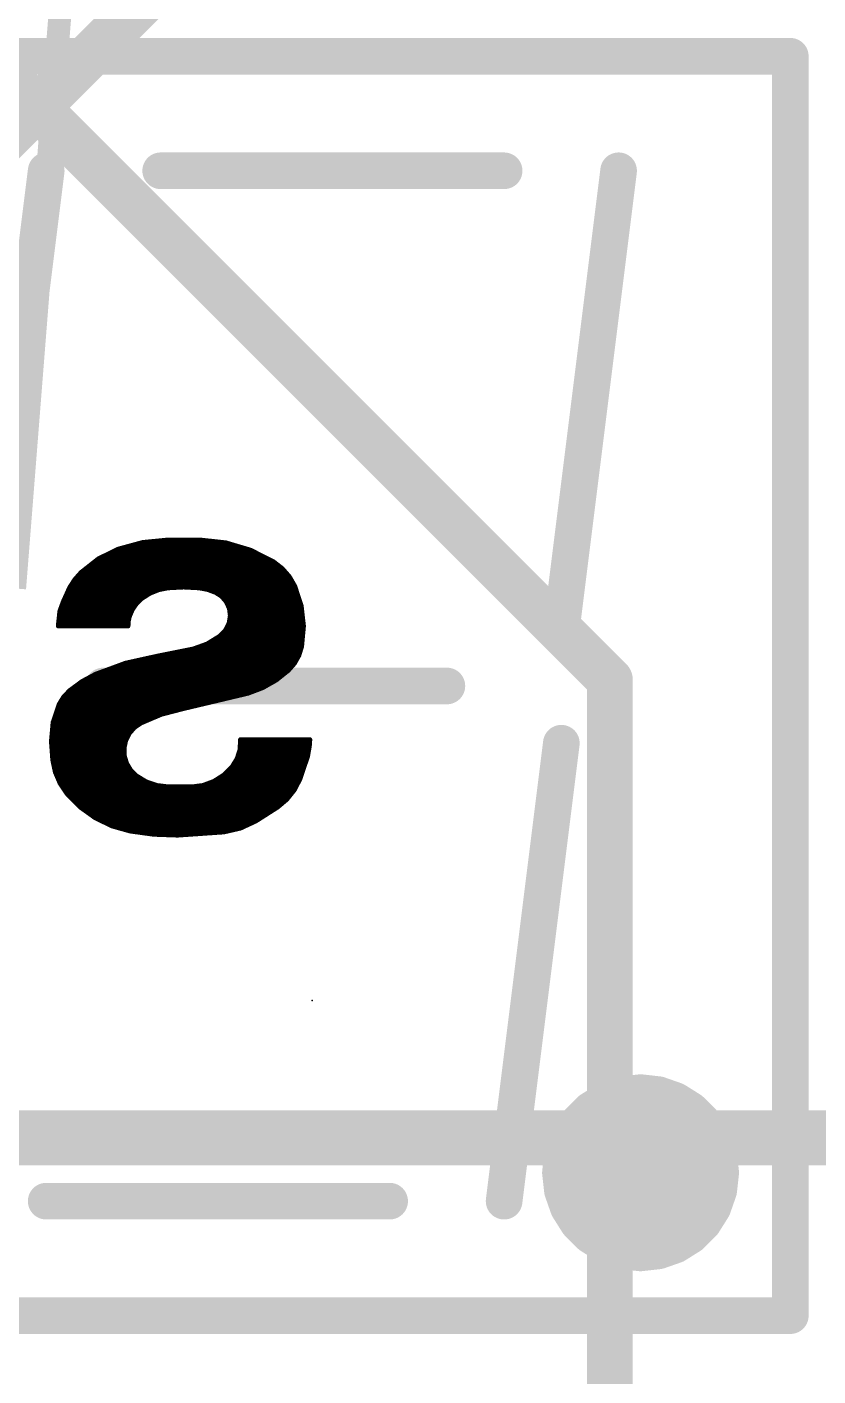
# Model space of a CAD drawing. Extents: x -33 to 32.5, y -8.9 to 49.7.
# Drawn here: x 8.2 to 12.58, y 36.78 to 44.26 of the extents above; entities that cross this region are included whole.
import ezdxf

# ---------------------------------------------------------------- set-up
doc = ezdxf.new("R2010")
doc.units = 0
for name, color, linetype in [('1', 12, 'CONTINUOUS'), ('16', 132, 'CONTINUOUS'), ('21', 41, 'CONTINUOUS'), ('22', 40, 'CONTINUOUS'), ('24', 53, 'CONTINUOUS'), ('51', 53, 'CONTINUOUS')]:
    doc.layers.add(name, color=color, linetype=linetype)

msp = doc.modelspace()

# ---------------------------------------------------------------- linework, layer by layer
at = {"layer": '1', "const_width": 0.254}
for points in [[(11.43, 40.64), (6.35, 45.72)], [(11.43, 32.131), (11.43, 40.64)]]:
    msp.add_lwpolyline(points, dxfattribs=at)
at = {"layer": '1', "const_width": 0.127}
for points in [[(11.4935, 40.64, 1), (11.3665, 40.64)], [(11.3851, 40.5951, 1), (11.4749, 40.6849)]]:
    msp.add_lwpolyline(points, format="xyb", dxfattribs=at)
at = {"layer": '16'}
for points, const_width in [([(7.62, 43.18), (8.89, 44.45)], 0.254), ([(-12.7, 38.1), (21.59, 38.1)], 0.3048)]:
    msp.add_lwpolyline(points, dxfattribs=dict(at, const_width=const_width))
at = {"layer": '21', "const_width": 0.2032}
for points in [[(-12.3343, 44.0995), (12.4307, 44.0995)], [(12.4307, 44.0995), (12.4307, 37.1145)], [(8.3032, 43.4645), (7.9857, 40.9245)], [(10.8432, 43.4645), (8.9382, 43.4645)], [(11.4782, 43.4645), (11.1607, 40.9245)], [(10.5257, 40.607), (8.6207, 40.607)], [(11.1607, 40.2895), (10.8432, 37.7495)], [(11.4072, 38.3075), (11.3229, 38.2546)], [(11.5012, 38.3404), (11.4072, 38.3075)], [(11.6001, 38.3515), (11.5012, 38.3404)], [(11.699, 38.3404), (11.6001, 38.3515)], [(11.793, 38.3075), (11.699, 38.3404)], [(11.8773, 38.2546), (11.793, 38.3075)], [(11.3229, 38.2546), (11.2525, 38.1842)], [(11.9477, 38.1842), (11.8773, 38.2546)], [(11.2525, 38.1842), (11.1996, 38.0999)], [(11.27, 38.2016), (11.9302, 38.2016)], [(12.0006, 38.0999), (11.9477, 38.1842)], [(11.1996, 38.0999), (11.1667, 38.0059)], [(12.0335, 38.0059), (12.0006, 38.0999)], [(11.1667, 38.0059), (11.1556, 37.907)], [(11.1659, 37.9984), (12.0343, 37.9984)], [(12.0446, 37.907), (12.0335, 38.0059)], [(11.1556, 37.907), (11.1667, 37.8081)], [(12.0335, 37.8081), (12.0446, 37.907)], [(11.1667, 37.8081), (11.1996, 37.7141)], [(11.1713, 37.7952), (12.0289, 37.7952)], [(12.0006, 37.7141), (12.0335, 37.8081)], [(10.2082, 37.7495), (8.3032, 37.7495)], [(11.1996, 37.7141), (11.2526, 37.6299)], [(11.9476, 37.6299), (12.0006, 37.7141)], [(11.2526, 37.6299), (11.323, 37.5595)], [(11.8772, 37.5595), (11.9476, 37.6299)], [(11.2904, 37.592), (11.9098, 37.592)], [(11.323, 37.5595), (11.4072, 37.5065)], [(11.793, 37.5065), (11.8772, 37.5595)], [(11.4072, 37.5065), (11.5012, 37.4736)], [(11.5012, 37.4736), (11.6001, 37.4625)], [(11.6001, 37.4625), (11.699, 37.4736)], [(11.699, 37.4736), (11.793, 37.5065)], [(12.4307, 37.1145), (-12.3343, 37.1145)]]:
    msp.add_lwpolyline(points, dxfattribs=at)
at = {"layer": '21', "const_width": 0.1016}
for points in [[(12.4815, 44.0995, 1), (12.3799, 44.0995)], [(12.4307, 44.0487, 1), (12.4307, 44.1503)], [(8.3536, 43.4582, 1), (8.2528, 43.4708)], [(8.9382, 43.5153, 1), (8.9382, 43.4137)], [(10.8432, 43.4137, 1), (10.8432, 43.5153)], [(11.5286, 43.4582, 1), (11.4278, 43.4708)], [(11.1103, 40.9308, 1), (11.2111, 40.9182)], [(8.6207, 40.6578, 1), (8.6207, 40.5562)], [(10.5257, 40.5562, 1), (10.5257, 40.6578)], [(11.2111, 40.2832, 1), (11.1103, 40.2958)], [(11.3904, 38.3555, 1), (11.424, 38.2596)], [(11.4342, 38.2645, 1), (11.3802, 38.3505)], [(11.4955, 38.3909, 1), (11.5069, 38.2899)], [(11.518, 38.2924, 1), (11.4844, 38.3883)], [(11.6058, 38.402, 1), (11.5944, 38.301)], [(11.6058, 38.301, 1), (11.5944, 38.402)], [(11.7158, 38.3883, 1), (11.6822, 38.2924)], [(11.6933, 38.2899, 1), (11.7047, 38.3909)], [(11.82, 38.3505, 1), (11.766, 38.2645)], [(11.7762, 38.2596, 1), (11.8098, 38.3555)], [(11.2959, 38.2976, 1), (11.35, 38.2115)], [(11.3589, 38.2186, 1), (11.287, 38.2905)], [(11.9132, 38.2905, 1), (11.8413, 38.2186)], [(11.8502, 38.2115, 1), (11.9043, 38.2976)], [(11.2166, 38.2201, 1), (11.2885, 38.1482)], [(11.2956, 38.1571, 1), (11.2095, 38.2112)], [(11.27, 38.2524, 1), (11.27, 38.1508)], [(11.9907, 38.2112, 1), (11.9046, 38.1571)], [(11.9117, 38.1482, 1), (11.9836, 38.2201)], [(11.9302, 38.1508, 1), (11.9302, 38.2524)], [(11.1566, 38.1269, 1), (11.2426, 38.0729)], [(11.2475, 38.0831, 1), (11.1516, 38.1167)], [(12.0486, 38.1167, 1), (11.9527, 38.0831)], [(11.9576, 38.0729, 1), (12.0436, 38.1269)], [(11.1659, 38.0492, 1), (11.1659, 37.9476)], [(11.2172, 38.0002, 1), (11.1162, 38.0116)], [(12.084, 38.0116, 1), (11.983, 38.0002)], [(12.0343, 37.9476, 1), (12.0343, 38.0492)], [(11.1188, 38.0227, 1), (11.2147, 37.9891)], [(11.9855, 37.9891, 1), (12.0814, 38.0227)], [(11.2061, 37.9127, 1), (11.1051, 37.9013)], [(11.1051, 37.9127, 1), (11.2061, 37.9013)], [(12.0951, 37.9013, 1), (11.9941, 37.9127)], [(11.9941, 37.9013, 1), (12.0951, 37.9127)], [(11.2147, 37.8249, 1), (11.1188, 37.7913)], [(11.1163, 37.8024, 1), (11.2172, 37.8138)], [(11.1713, 37.846, 1), (11.1713, 37.7444)], [(11.983, 37.8138, 1), (12.0839, 37.8024)], [(12.0814, 37.7913, 1), (11.9855, 37.8249)], [(12.0289, 37.7444, 1), (12.0289, 37.846)], [(8.3032, 37.8003, 1), (8.3032, 37.6987)], [(10.2082, 37.6987, 1), (10.2082, 37.8003)], [(10.7928, 37.7558, 1), (10.8936, 37.7432)], [(11.2426, 37.7412, 1), (11.1566, 37.6871)], [(12.0436, 37.6871, 1), (11.9576, 37.7412)], [(11.1517, 37.6974, 1), (11.2476, 37.7309)], [(11.2885, 37.6658, 1), (11.2167, 37.5939)], [(11.9835, 37.5939, 1), (11.9117, 37.6658)], [(11.9526, 37.7309, 1), (12.0485, 37.6974)], [(11.2096, 37.6028, 1), (11.2956, 37.6569)], [(11.2904, 37.6428, 1), (11.2904, 37.5412)], [(11.35, 37.6025, 1), (11.2959, 37.5165)], [(11.287, 37.5236, 1), (11.3589, 37.5954)], [(11.8413, 37.5954, 1), (11.9132, 37.5236)], [(11.9043, 37.5165, 1), (11.8502, 37.6025)], [(11.9046, 37.6569, 1), (11.9906, 37.6028)], [(11.9098, 37.5412, 1), (11.9098, 37.6428)], [(11.424, 37.5545, 1), (11.3905, 37.4586)], [(11.3802, 37.4635, 1), (11.4343, 37.5495)], [(11.5069, 37.5241, 1), (11.4955, 37.4232)], [(11.4844, 37.4257, 1), (11.518, 37.5216)], [(11.5944, 37.513, 1), (11.6058, 37.412)], [(11.5944, 37.412, 1), (11.6058, 37.513)], [(11.6822, 37.5216, 1), (11.7158, 37.4257)], [(11.7047, 37.4232, 1), (11.6933, 37.5241)], [(11.7659, 37.5495, 1), (11.82, 37.4635)], [(11.8097, 37.4586, 1), (11.7762, 37.5545)], [(12.4307, 37.0637, 1), (12.4307, 37.1653)], [(12.3799, 37.1145, 1), (12.4815, 37.1145)]]:
    msp.add_lwpolyline(points, format="xyb", dxfattribs=at)
at = {"layer": '22', "const_width": 0.0254}
for points in [[(8.5923, 41.3126), (8.702, 41.3664)], [(8.702, 41.3664), (8.8371, 41.4033)], [(8.7394, 41.3766), (9.384, 41.3766)], [(8.8324, 41.402), (9.2971, 41.402)], [(8.8371, 41.4033), (8.9764, 41.4172)], [(8.9764, 41.4172), (9.1567, 41.4172)], [(9.1567, 41.4172), (9.2997, 41.4017)], [(9.2997, 41.4017), (9.4375, 41.3606)], [(8.4963, 41.2369), (8.5923, 41.3126)], [(8.5768, 41.3004), (9.5556, 41.3004)], [(8.6192, 41.3258), (9.5058, 41.3258)], [(8.671, 41.3512), (9.456, 41.3512)], [(9.4375, 41.3606), (9.5656, 41.2953)], [(9.5656, 41.2953), (9.6131, 41.2584)], [(8.4614, 41.1974), (8.4963, 41.2369)], [(8.4851, 41.2242), (8.9231, 41.2242)], [(8.5124, 41.2496), (9.0026, 41.2496)], [(8.5446, 41.275), (9.5917, 41.275)], [(8.5827, 41.1404), (9.0373, 41.2725)], [(9.0424, 41.2623), (8.6208, 41.1277)], [(8.8711, 41.2242), (9.2225, 41.2242)], [(8.9585, 41.2496), (9.1251, 41.2496)], [(9.0373, 41.2725), (9.4564, 41.1632)], [(9.4209, 41.148), (9.0424, 41.2623)], [(9.0845, 41.2496), (9.6208, 41.2496)], [(9.1686, 41.2242), (9.6428, 41.2242)], [(9.6131, 41.2584), (9.6526, 41.2129)], [(8.3769, 41.0108), (8.5827, 41.1404)], [(8.3972, 41.0743), (8.4328, 41.1531)], [(8.4305, 41.148), (8.6844, 41.148)], [(8.4328, 41.1531), (8.4614, 41.1974)], [(8.4459, 41.1734), (8.7639, 41.1734)], [(8.4627, 41.1988), (8.8435, 41.1988)], [(8.6089, 41.148), (8.9664, 41.148)], [(8.6963, 41.1734), (9.4173, 41.1734)], [(8.7837, 41.1988), (9.3199, 41.1988)], [(8.9273, 41.1402), (8.8784, 41.1205)], [(8.9789, 41.1505), (8.9273, 41.1402)], [(9.0653, 41.155), (8.9789, 41.1505)], [(9.1516, 41.1505), (9.0653, 41.155)], [(9.1984, 41.1416), (9.1516, 41.1505)], [(9.1648, 41.148), (9.4537, 41.148)], [(9.2431, 41.1251), (9.1984, 41.1416)], [(9.2527, 41.1988), (9.6607, 41.1988)], [(9.3368, 41.1734), (9.6752, 41.1734)], [(9.3726, 40.8737), (9.4209, 41.148)], [(9.4564, 41.1632), (9.4031, 40.8584)], [(9.4209, 41.148), (9.6867, 41.148)], [(9.6526, 41.2129), (9.6825, 41.1607)], [(9.6825, 41.1607), (9.7183, 41.0524)], [(8.3769, 41.0185), (8.3972, 41.0743)], [(8.3963, 41.0718), (8.5453, 41.0718)], [(8.4075, 41.0972), (8.5796, 41.0972)], [(8.419, 41.1226), (8.6139, 41.1226)], [(8.6208, 41.1277), (8.4252, 40.9829)], [(8.4738, 41.0718), (8.8129, 41.0718)], [(8.5141, 41.0972), (8.8421, 41.0972)], [(8.5544, 41.1226), (8.8836, 41.1226)], [(8.8341, 41.0921), (8.8047, 41.064)], [(8.8784, 41.1205), (8.8341, 41.0921)], [(9.2758, 41.1038), (9.2431, 41.1251)], [(9.2469, 41.1226), (9.4493, 41.1226)], [(9.3015, 41.0743), (9.2758, 41.1038)], [(9.2816, 41.0972), (9.4449, 41.0972)], [(9.3186, 41.0367), (9.3015, 41.0743)], [(9.3026, 41.0718), (9.4404, 41.0718)], [(9.4075, 41.0718), (9.7119, 41.0718)], [(9.412, 41.0972), (9.7035, 41.0972)], [(9.4164, 41.1226), (9.6951, 41.1226)], [(8.3693, 40.9397), (8.3769, 41.0108)], [(8.3753, 40.9956), (8.7666, 40.9956)], [(8.4252, 40.9829), (8.3769, 41.0185)], [(8.3778, 41.021), (8.4767, 41.021)], [(8.3871, 41.0464), (8.511, 41.0464)], [(8.3931, 41.021), (8.7775, 41.021)], [(8.408, 40.9956), (8.4424, 40.9956)], [(8.4334, 41.0464), (8.7926, 41.0464)], [(8.7655, 40.9931), (8.7595, 40.9667)], [(8.7815, 41.0305), (8.7655, 40.9931)], [(8.8047, 41.064), (8.7815, 41.0305)], [(9.3142, 41.0464), (9.436, 41.0464)], [(9.3167, 40.955), (9.3238, 40.9957)], [(9.3238, 40.9957), (9.3186, 41.0367)], [(9.3206, 41.021), (9.4315, 41.021)], [(9.3238, 40.9956), (9.4271, 40.9956)], [(9.3941, 40.9956), (9.7247, 40.9956)], [(9.3985, 41.021), (9.7219, 41.021)], [(9.403, 41.0464), (9.719, 41.0464)], [(9.7183, 41.0524), (9.7312, 40.939)], [(8.7579, 40.9397), (8.3693, 40.9397)], [(8.3698, 40.9448), (8.7582, 40.9448)], [(8.3726, 40.9702), (8.7603, 40.9702)], [(8.7595, 40.9667), (8.7579, 40.9397)], [(9.2966, 40.9156), (9.3167, 40.955)], [(9.2985, 40.9194), (9.4138, 40.9194)], [(9.3115, 40.9448), (9.4182, 40.9448)], [(9.3194, 40.9702), (9.4227, 40.9702)], [(9.3806, 40.9194), (9.7294, 40.9194)], [(9.3851, 40.9448), (9.7305, 40.9448)], [(9.3896, 40.9702), (9.7276, 40.9702)], [(9.7312, 40.939), (9.7206, 40.8254)], [(8.5471, 40.3936), (9.3726, 40.8737)], [(9.4031, 40.8584), (8.9637, 40.5968)], [(9.1959, 40.8407), (9.2659, 40.8838)], [(9.2, 40.8432), (9.3776, 40.8432)], [(9.2412, 40.8686), (9.4049, 40.8686)], [(9.2659, 40.8838), (9.2966, 40.9156)], [(9.2757, 40.894), (9.4093, 40.894)], [(9.3202, 40.8432), (9.7223, 40.8432)], [(9.3638, 40.8686), (9.7246, 40.8686)], [(9.3762, 40.894), (9.727, 40.894)], [(8.7431, 40.734), (8.9154, 40.7721)], [(8.8924, 40.767), (9.2496, 40.767)], [(8.9154, 40.7721), (9.1186, 40.8127)], [(9.017, 40.7924), (9.2922, 40.7924)], [(9.1186, 40.8127), (9.1959, 40.8407)], [(9.1327, 40.8178), (9.3349, 40.8178)], [(9.1891, 40.767), (9.7002, 40.767)], [(9.2328, 40.7924), (9.7104, 40.7924)], [(9.2765, 40.8178), (9.7182, 40.8178)], [(9.7055, 40.7765), (9.6805, 40.7318)], [(9.7206, 40.8254), (9.7055, 40.7765)], [(8.5776, 40.673), (8.7431, 40.734)], [(8.6949, 40.7162), (9.1643, 40.7162)], [(8.7776, 40.7416), (9.2069, 40.7416)], [(9.1018, 40.7162), (9.6669, 40.7162)], [(9.1455, 40.7416), (9.686, 40.7416)], [(9.6469, 40.6933), (9.5793, 40.6395)], [(9.6805, 40.7318), (9.6469, 40.6933)], [(8.4328, 40.5816), (8.5019, 40.6325)], [(8.5019, 40.6325), (8.5776, 40.673)], [(8.516, 40.64), (9.0363, 40.64)], [(8.5634, 40.6654), (9.0789, 40.6654)], [(8.6259, 40.6908), (9.1216, 40.6908)], [(8.9708, 40.64), (9.5799, 40.64)], [(9.0144, 40.6654), (9.6118, 40.6654)], [(9.0581, 40.6908), (9.6438, 40.6908)], [(9.5793, 40.6395), (9.5042, 40.5969)], [(8.3744, 40.5054), (8.3996, 40.5466)], [(8.3996, 40.5466), (8.4328, 40.5816)], [(8.4159, 40.5638), (8.9031, 40.5638)], [(8.4431, 40.5892), (8.9497, 40.5892)], [(8.4777, 40.6146), (8.9936, 40.6146)], [(8.9637, 40.5968), (8.5395, 40.3657)], [(8.8397, 40.5638), (9.4129, 40.5638)], [(8.8834, 40.5892), (9.4839, 40.5892)], [(8.9271, 40.6146), (9.5354, 40.6146)], [(9.4234, 40.5663), (9.0602, 40.48)], [(9.5042, 40.5969), (9.4234, 40.5663)], [(8.3406, 40.4051), (8.3744, 40.5054)], [(8.3684, 40.4876), (8.7633, 40.4876)], [(8.379, 40.513), (8.8099, 40.513)], [(8.3946, 40.5384), (8.8565, 40.5384)], [(8.7087, 40.4876), (9.0922, 40.4876)], [(8.7524, 40.513), (9.1991, 40.513)], [(8.7961, 40.5384), (9.306, 40.5384)], [(9.0602, 40.48), (8.9417, 40.4491)], [(8.3312, 40.2996), (8.3406, 40.4051)], [(8.3428, 40.4114), (8.6234, 40.4114)], [(8.3513, 40.4368), (8.67, 40.4368)], [(8.3599, 40.4622), (8.7166, 40.4622)], [(8.5293, 40.3581), (8.5471, 40.3936)], [(8.5777, 40.4114), (8.853, 40.4114)], [(8.6214, 40.4368), (8.9128, 40.4368)], [(8.6651, 40.4622), (8.992, 40.4622)], [(8.829, 40.4012), (8.793, 40.3765)], [(8.9417, 40.4491), (8.829, 40.4012)], [(8.3344, 40.3352), (8.5497, 40.3352)], [(8.3366, 40.3606), (8.5412, 40.3606)], [(8.3389, 40.386), (8.5768, 40.386)], [(8.6411, 40.0253), (8.5293, 40.3581)], [(8.5306, 40.3606), (8.7791, 40.3606)], [(8.537, 40.3352), (8.7602, 40.3352)], [(8.5395, 40.3657), (8.6487, 40.0406)], [(8.5433, 40.386), (8.8068, 40.386)], [(8.7644, 40.3436), (8.7449, 40.3046)], [(8.793, 40.3765), (8.7644, 40.3436)], [(8.3388, 40.1955), (8.3312, 40.2996)], [(8.3321, 40.3098), (8.5583, 40.3098)], [(8.3323, 40.2844), (8.5668, 40.2844)], [(8.3342, 40.259), (8.5753, 40.259)], [(8.5455, 40.3098), (8.7475, 40.3098)], [(8.5541, 40.2844), (8.7405, 40.2844)], [(8.5626, 40.259), (8.7359, 40.259)], [(8.7449, 40.3046), (8.7358, 40.262)], [(8.7358, 40.262), (8.7376, 40.2184)], [(9.0424, 39.9517), (9.7663, 40.3098)], [(9.7663, 40.3098), (9.0526, 39.9339)], [(9.3616, 40.2039), (9.3772, 40.2531)], [(9.3772, 40.2531), (9.3802, 40.3047)], [(9.3775, 40.259), (9.6699, 40.259)], [(9.379, 40.2844), (9.7181, 40.2844)], [(9.3802, 40.3047), (9.3802, 40.3098)], [(9.3802, 40.3098), (9.7663, 40.3098)], [(9.6636, 40.259), (9.7611, 40.259)], [(9.715, 40.2844), (9.7645, 40.2844)], [(9.7638, 40.2742), (9.7536, 40.2158)], [(9.7663, 40.3098), (9.7638, 40.2742)], [(8.336, 40.2336), (8.5839, 40.2336)], [(8.3379, 40.2082), (8.5924, 40.2082)], [(8.3531, 40.1291), (8.3388, 40.1955)], [(8.3415, 40.1828), (8.6009, 40.1828)], [(8.5711, 40.2336), (8.737, 40.2336)], [(8.5797, 40.2082), (8.7407, 40.2082)], [(8.5882, 40.1828), (8.7484, 40.1828)], [(8.7376, 40.2184), (8.7502, 40.1768)], [(8.7502, 40.1768), (8.7727, 40.1396)], [(9.3345, 40.1599), (9.3616, 40.2039)], [(9.3486, 40.1828), (9.5252, 40.1828)], [(9.363, 40.2082), (9.5734, 40.2082)], [(9.371, 40.2336), (9.6216, 40.2336)], [(9.5096, 40.1828), (9.7424, 40.1828)], [(9.5609, 40.2082), (9.751, 40.2082)], [(9.6123, 40.2336), (9.7567, 40.2336)], [(9.7536, 40.2158), (9.7104, 40.0888)], [(8.347, 40.1574), (8.6095, 40.1574)], [(8.3525, 40.132), (8.618, 40.132)], [(8.3797, 40.0665), (8.3531, 40.1291)], [(8.3626, 40.1066), (8.6265, 40.1066)], [(8.5967, 40.1574), (8.7619, 40.1574)], [(8.6053, 40.132), (8.7804, 40.132)], [(8.6138, 40.1066), (8.8077, 40.1066)], [(8.7727, 40.1396), (8.8036, 40.1091)], [(8.8036, 40.1091), (8.8572, 40.0764)], [(9.2332, 40.0784), (9.2883, 40.1136)], [(9.2773, 40.1066), (9.3805, 40.1066)], [(9.2883, 40.1136), (9.3345, 40.1599)], [(9.3066, 40.132), (9.4287, 40.132)], [(9.332, 40.1574), (9.4769, 40.1574)], [(9.3555, 40.1066), (9.7165, 40.1066)], [(9.4069, 40.132), (9.7251, 40.132)], [(9.4582, 40.1574), (9.7337, 40.1574)], [(8.3734, 40.0812), (8.6351, 40.0812)], [(8.4176, 40.0101), (8.3797, 40.0665)], [(8.3869, 40.0558), (8.6436, 40.0558)], [(8.404, 40.0304), (8.6939, 40.0304)], [(8.6223, 40.0812), (8.8494, 40.0812)], [(8.6309, 40.0558), (8.9167, 40.0558)], [(8.6394, 40.0304), (9.2358, 40.0304)], [(9.0526, 39.9339), (8.6411, 40.0253)], [(8.6487, 40.0406), (9.0424, 39.9517)], [(8.8572, 40.0764), (8.9166, 40.0558)], [(8.9166, 40.0558), (8.9789, 40.0482)], [(8.9789, 40.0482), (9.1135, 40.0482)], [(9.1135, 40.0482), (9.1719, 40.0558)], [(9.1719, 40.0558), (9.2332, 40.0784)], [(9.1719, 40.0558), (9.284, 40.0558)], [(9.2015, 40.0304), (9.6801, 40.0304)], [(9.2376, 40.0812), (9.3323, 40.0812)], [(9.2528, 40.0558), (9.6933, 40.0558)], [(9.3042, 40.0812), (9.7065, 40.0812)], [(9.6795, 40.0293), (9.6375, 39.9769)], [(9.7104, 40.0888), (9.6795, 40.0293)], [(8.4902, 39.9358), (8.4176, 40.0101)], [(8.4226, 40.005), (8.8064, 40.005)], [(8.4474, 39.9796), (8.9188, 39.9796)], [(8.4722, 39.9542), (9.0313, 39.9542)], [(8.7325, 40.005), (9.1876, 40.005)], [(8.8468, 39.9796), (9.1394, 39.9796)], [(8.9612, 39.9542), (9.0911, 39.9542)], [(9.0475, 39.9542), (9.6103, 39.9542)], [(9.0988, 39.9796), (9.6396, 39.9796)], [(9.1501, 40.005), (9.66, 40.005)], [(9.6375, 39.9769), (9.586, 39.9339)], [(8.5746, 39.8752), (8.4902, 39.9358)], [(8.4999, 39.9288), (9.578, 39.9288)], [(8.5353, 39.9034), (9.5382, 39.9034)], [(8.5706, 39.878), (9.4984, 39.878)], [(8.6681, 39.83), (8.5746, 39.8752)], [(9.586, 39.9339), (9.4666, 39.8577)], [(8.6214, 39.8526), (9.4556, 39.8526)], [(8.7681, 39.8018), (8.6681, 39.83)], [(8.6782, 39.8272), (9.4009, 39.8272)], [(8.8996, 39.7836), (8.7681, 39.8018)], [(8.7681, 39.8018), (9.3109, 39.8018)], [(9.2888, 39.7967), (9.0322, 39.7789)], [(9.3809, 39.8179), (9.2888, 39.7967)], [(9.4666, 39.8577), (9.3809, 39.8179)], [(9.0322, 39.7789), (8.8996, 39.7836)]]:
    msp.add_lwpolyline(points, dxfattribs=at)
at = {"layer": '22', "const_width": 0.0127}
for points in [[(8.7003, 41.3725, 1), (8.7037, 41.3603)], [(8.7048, 41.3607, 1), (8.6992, 41.3721)], [(8.7394, 41.383, 1), (8.7394, 41.3703)], [(8.8324, 41.4083, 1), (8.8324, 41.3957)], [(8.8364, 41.4096, 1), (8.8377, 41.397)], [(8.8388, 41.3971, 1), (8.8354, 41.4094)], [(8.9764, 41.4235, 1), (8.9764, 41.4109)], [(8.977, 41.4109, 1), (8.9758, 41.4235)], [(9.1574, 41.4235, 1), (9.156, 41.4109)], [(9.1567, 41.4109, 1), (9.1567, 41.4235)], [(9.3015, 41.4078, 1), (9.2979, 41.3956)], [(9.2971, 41.3957, 1), (9.2971, 41.4083)], [(9.299, 41.3954, 1), (9.3004, 41.408)], [(9.384, 41.3703, 1), (9.384, 41.383)], [(8.5768, 41.3068, 1), (8.5768, 41.2941)], [(8.5895, 41.3183, 1), (8.5951, 41.3069)], [(8.5962, 41.3076, 1), (8.5883, 41.3176)], [(8.6192, 41.3321, 1), (8.6192, 41.3195)], [(8.671, 41.3575, 1), (8.671, 41.3449)], [(9.4404, 41.3663, 1), (9.4346, 41.355)], [(9.4357, 41.3546, 1), (9.4393, 41.3667)], [(9.456, 41.3449, 1), (9.456, 41.3575)], [(9.5058, 41.3195, 1), (9.5058, 41.3321)], [(9.5556, 41.2941, 1), (9.5556, 41.3068)], [(9.5695, 41.3003, 1), (9.5617, 41.2903)], [(9.5627, 41.2896, 1), (9.5685, 41.301)], [(8.4851, 41.2306, 1), (8.4851, 41.2179)], [(8.4924, 41.2419, 1), (8.5002, 41.2319)], [(8.5011, 41.2327, 1), (8.4915, 41.2411)], [(8.5124, 41.2559, 1), (8.5124, 41.2433)], [(8.5446, 41.2813, 1), (8.5446, 41.2687)], [(8.8711, 41.2306, 1), (8.8711, 41.2179)], [(8.9231, 41.2179, 1), (8.9231, 41.2306)], [(8.9585, 41.2559, 1), (8.9585, 41.2433)], [(9.0026, 41.2433, 1), (9.0026, 41.2559)], [(9.0389, 41.2786, 1), (9.0357, 41.2664)], [(9.0391, 41.2664, 1), (9.0355, 41.2786)], [(9.0442, 41.2684, 1), (9.0406, 41.2562)], [(9.0443, 41.2563, 1), (9.0405, 41.2683)], [(9.0845, 41.2559, 1), (9.0845, 41.2433)], [(9.1251, 41.2433, 1), (9.1251, 41.2559)], [(9.1686, 41.2306, 1), (9.1686, 41.2179)], [(9.2225, 41.2179, 1), (9.2225, 41.2306)], [(9.5917, 41.2687, 1), (9.5917, 41.2813)], [(9.6179, 41.2625, 1), (9.6083, 41.2542)], [(9.6092, 41.2534, 1), (9.617, 41.2634)], [(9.6208, 41.2433, 1), (9.6208, 41.2559)], [(9.6428, 41.2179, 1), (9.6428, 41.2306)], [(8.4305, 41.1544, 1), (8.4305, 41.1417)], [(8.4275, 41.1565, 1), (8.4381, 41.1497)], [(8.4386, 41.1505, 1), (8.427, 41.1557)], [(8.4459, 41.1797, 1), (8.4459, 41.1671)], [(8.4567, 41.2016, 1), (8.4662, 41.1932)], [(8.4668, 41.1939, 1), (8.4561, 41.2008)], [(8.4627, 41.2051, 1), (8.4627, 41.1925)], [(8.5861, 41.135, 1), (8.5793, 41.1458)], [(8.6089, 41.1544, 1), (8.6089, 41.1417)], [(8.6844, 41.1417, 1), (8.6844, 41.1544)], [(8.6963, 41.1797, 1), (8.6963, 41.1671)], [(8.7639, 41.1671, 1), (8.7639, 41.1797)], [(8.7837, 41.2051, 1), (8.7837, 41.1925)], [(8.8435, 41.1925, 1), (8.8435, 41.2051)], [(8.9296, 41.1343, 1), (8.9249, 41.1461)], [(8.9664, 41.1417, 1), (8.9664, 41.1544)], [(8.9786, 41.1568, 1), (8.9792, 41.1442)], [(8.9801, 41.1443, 1), (8.9777, 41.1567)], [(9.0656, 41.1613, 1), (9.0649, 41.1486)], [(9.0656, 41.1486, 1), (9.0649, 41.1613)], [(9.1528, 41.1567, 1), (9.1504, 41.1443)], [(9.1513, 41.1442, 1), (9.1519, 41.1568)], [(9.1648, 41.1544, 1), (9.1648, 41.1417)], [(9.2006, 41.1476, 1), (9.1962, 41.1357)], [(9.1972, 41.1354, 1), (9.1996, 41.1479)], [(9.2527, 41.2051, 1), (9.2527, 41.1925)], [(9.3199, 41.1925, 1), (9.3199, 41.2051)], [(9.3368, 41.1797, 1), (9.3368, 41.1671)], [(9.4209, 41.1544, 1), (9.4209, 41.1417)], [(9.4272, 41.1469, 1), (9.4146, 41.1491)], [(9.4173, 41.1671, 1), (9.4173, 41.1797)], [(9.4191, 41.1419, 1), (9.4227, 41.1541)], [(9.4627, 41.1621, 1), (9.4501, 41.1643)], [(9.4537, 41.1417, 1), (9.4537, 41.1544)], [(9.4548, 41.1571, 1), (9.458, 41.1693)], [(9.6581, 41.2161, 1), (9.6471, 41.2098)], [(9.6478, 41.2088, 1), (9.6574, 41.2171)], [(9.6607, 41.1925, 1), (9.6607, 41.2051)], [(9.6752, 41.1671, 1), (9.6752, 41.1797)], [(9.6885, 41.1627, 1), (9.6765, 41.1587)], [(9.677, 41.1575, 1), (9.688, 41.1639)], [(9.6867, 41.1417, 1), (9.6867, 41.1544)], [(8.3963, 41.0782, 1), (8.3963, 41.0655)], [(8.3914, 41.0769, 1), (8.403, 41.0717)], [(8.4032, 41.0721, 1), (8.3912, 41.0765)], [(8.4075, 41.1035, 1), (8.4075, 41.0909)], [(8.419, 41.1289, 1), (8.419, 41.1163)], [(8.4738, 41.0782, 1), (8.4738, 41.0655)], [(8.5141, 41.1035, 1), (8.5141, 41.0909)], [(8.5453, 41.0655, 1), (8.5453, 41.0782)], [(8.5544, 41.1289, 1), (8.5544, 41.1163)], [(8.5809, 41.1465, 1), (8.5845, 41.1343)], [(8.5796, 41.0909, 1), (8.5796, 41.1035)], [(8.6139, 41.1163, 1), (8.6139, 41.1289)], [(8.6189, 41.1337, 1), (8.6227, 41.1217)], [(8.6246, 41.1226, 1), (8.617, 41.1328)], [(8.8129, 41.0655, 1), (8.8129, 41.0782)], [(8.8307, 41.0974, 1), (8.8375, 41.0868)], [(8.8385, 41.0875, 1), (8.8297, 41.0967)], [(8.8421, 41.0909, 1), (8.8421, 41.1035)], [(8.8761, 41.1264, 1), (8.8808, 41.1146)], [(8.8819, 41.1152, 1), (8.875, 41.1259)], [(8.8836, 41.1163, 1), (8.8836, 41.1289)], [(8.926, 41.1464, 1), (8.9285, 41.134)], [(9.2466, 41.1304, 1), (9.2396, 41.1198)], [(9.2469, 41.1289, 1), (9.2469, 41.1163)], [(9.2409, 41.1191, 1), (9.2453, 41.1311)], [(9.2806, 41.1079, 1), (9.2711, 41.0996)], [(9.2724, 41.0985, 1), (9.2793, 41.1091)], [(9.2816, 41.1035, 1), (9.2816, 41.0909)], [(9.3073, 41.0769, 1), (9.2957, 41.0717)], [(9.3026, 41.0782, 1), (9.3026, 41.0655)], [(9.2967, 41.0701, 1), (9.3063, 41.0785)], [(9.4075, 41.0782, 1), (9.4075, 41.0655)], [(9.412, 41.1035, 1), (9.412, 41.0909)], [(9.4164, 41.1289, 1), (9.4164, 41.1163)], [(9.4404, 41.0655, 1), (9.4404, 41.0782)], [(9.4449, 41.0909, 1), (9.4449, 41.1035)], [(9.4493, 41.1163, 1), (9.4493, 41.1289)], [(9.6951, 41.1163, 1), (9.6951, 41.1289)], [(9.7035, 41.0909, 1), (9.7035, 41.1035)], [(9.7119, 41.0655, 1), (9.7119, 41.0782)], [(8.3753, 41.002, 1), (8.3753, 40.9893)], [(8.3807, 41.0236, 1), (8.3731, 41.0134)], [(8.3709, 41.0207, 1), (8.3829, 41.0163)], [(8.3832, 41.0101, 1), (8.3706, 41.0115)], [(8.3735, 41.0162, 1), (8.3803, 41.0054)], [(8.3778, 41.0273, 1), (8.3778, 41.0147)], [(8.3871, 41.0527, 1), (8.3871, 41.0401)], [(8.3931, 41.0273, 1), (8.3931, 41.0147)], [(8.408, 41.002, 1), (8.408, 40.9893)], [(8.4334, 41.0527, 1), (8.4334, 41.0401)], [(8.4424, 40.9893, 1), (8.4424, 41.002)], [(8.4767, 41.0147, 1), (8.4767, 41.0273)], [(8.511, 41.0401, 1), (8.511, 41.0527)], [(8.7717, 40.9917, 1), (8.7593, 40.9945)], [(8.7666, 40.9893, 1), (8.7666, 41.002)], [(8.7763, 41.0341, 1), (8.7868, 41.0269)], [(8.7874, 41.028, 1), (8.7757, 41.033)], [(8.7775, 41.0147, 1), (8.7775, 41.0273)], [(8.7926, 41.0401, 1), (8.7926, 41.0527)], [(8.8003, 41.0685, 1), (8.8091, 41.0594)], [(8.8099, 41.0603, 1), (8.7995, 41.0676)], [(9.3142, 41.0527, 1), (9.3142, 41.0401)], [(9.3249, 41.0375, 1), (9.3123, 41.0359)], [(9.3128, 41.0341, 1), (9.3244, 41.0393)], [(9.3206, 41.0273, 1), (9.3206, 41.0147)], [(9.3238, 41.002, 1), (9.3238, 40.9893)], [(9.3301, 40.9946, 1), (9.3176, 40.9968)], [(9.3941, 41.002, 1), (9.3941, 40.9893)], [(9.3985, 41.0273, 1), (9.3985, 41.0147)], [(9.403, 41.0527, 1), (9.403, 41.0401)], [(9.4271, 40.9893, 1), (9.4271, 41.002)], [(9.4315, 41.0147, 1), (9.4315, 41.0273)], [(9.436, 41.0401, 1), (9.436, 41.0527)], [(9.7246, 41.0531, 1), (9.712, 41.0516)], [(9.7123, 41.0504, 1), (9.7243, 41.0544)], [(9.719, 41.0401, 1), (9.719, 41.0527)], [(9.7219, 41.0147, 1), (9.7219, 41.0273)], [(9.7247, 40.9893, 1), (9.7247, 41.002)], [(8.363, 40.9404, 1), (8.3756, 40.939)], [(8.3693, 40.946, 1), (8.3693, 40.9334)], [(8.3698, 40.9511, 1), (8.3698, 40.9385)], [(8.3726, 40.9766, 1), (8.3726, 40.9639)], [(8.4214, 40.988, 1), (8.429, 40.9778)], [(8.4214, 40.9778, 1), (8.429, 40.988)], [(8.7516, 40.9401, 1), (8.7642, 40.9393)], [(8.7533, 40.9681, 1), (8.7657, 40.9653)], [(8.7659, 40.9663, 1), (8.7532, 40.9671)], [(8.7579, 40.9334, 1), (8.7579, 40.946)], [(8.7582, 40.9385, 1), (8.7582, 40.9511)], [(8.7597, 40.9956, 1), (8.7713, 40.9906)], [(8.7603, 40.9639, 1), (8.7603, 40.9766)], [(9.2985, 40.9258, 1), (9.2985, 40.9131)], [(9.3115, 40.9511, 1), (9.3115, 40.9385)], [(9.3104, 40.9561, 1), (9.323, 40.9539)], [(9.3224, 40.9521, 1), (9.311, 40.9579)], [(9.3194, 40.9766, 1), (9.3194, 40.9639)], [(9.3175, 40.9949, 1), (9.3301, 40.9965)], [(9.3806, 40.9258, 1), (9.3806, 40.9131)], [(9.3851, 40.9511, 1), (9.3851, 40.9385)], [(9.3896, 40.9766, 1), (9.3896, 40.9639)], [(9.4138, 40.9131, 1), (9.4138, 40.9258)], [(9.4182, 40.9385, 1), (9.4182, 40.9511)], [(9.4227, 40.9639, 1), (9.4227, 40.9766)], [(9.7375, 40.9384, 1), (9.7249, 40.9396)], [(9.7249, 40.9383, 1), (9.7375, 40.9397)], [(9.7276, 40.9639, 1), (9.7276, 40.9766)], [(9.7294, 40.9131, 1), (9.7294, 40.9258)], [(9.7305, 40.9385, 1), (9.7305, 40.9511)], [(9.2, 40.8496, 1), (9.2, 40.8369)], [(9.2412, 40.8749, 1), (9.2412, 40.8623)], [(9.2613, 40.8882, 1), (9.2705, 40.8794)], [(9.2692, 40.8784, 1), (9.2626, 40.8892)], [(9.2757, 40.9004, 1), (9.2757, 40.8877)], [(9.2909, 40.9185, 1), (9.3023, 40.9127)], [(9.3012, 40.9112, 1), (9.292, 40.92)], [(9.3202, 40.8496, 1), (9.3202, 40.8369)], [(9.3638, 40.8749, 1), (9.3638, 40.8623)], [(9.3663, 40.8748, 1), (9.3789, 40.8726)], [(9.3758, 40.8682, 1), (9.3694, 40.8792)], [(9.3762, 40.9004, 1), (9.3762, 40.8877)], [(9.3776, 40.8369, 1), (9.3776, 40.8496)], [(9.3968, 40.8595, 1), (9.4094, 40.8573)], [(9.4063, 40.8529, 1), (9.3999, 40.8639)], [(9.4049, 40.8623, 1), (9.4049, 40.8749)], [(9.4093, 40.8877, 1), (9.4093, 40.9004)], [(9.7223, 40.8369, 1), (9.7223, 40.8496)], [(9.7246, 40.8623, 1), (9.7246, 40.8749)], [(9.727, 40.8877, 1), (9.727, 40.9004)], [(8.8924, 40.7734, 1), (8.8924, 40.7607)], [(8.9142, 40.7783, 1), (8.9166, 40.7659)], [(8.9168, 40.7659, 1), (8.914, 40.7783)], [(9.017, 40.7987, 1), (9.017, 40.7861)], [(9.1164, 40.8187, 1), (9.1208, 40.8067)], [(9.1198, 40.8065, 1), (9.1174, 40.8189)], [(9.1327, 40.8242, 1), (9.1327, 40.8115)], [(9.1891, 40.7734, 1), (9.1891, 40.7607)], [(9.1926, 40.8461, 1), (9.1992, 40.8353)], [(9.1981, 40.8347, 1), (9.1938, 40.8466)], [(9.2328, 40.7987, 1), (9.2328, 40.7861)], [(9.2496, 40.7607, 1), (9.2496, 40.7734)], [(9.2765, 40.8242, 1), (9.2765, 40.8115)], [(9.2922, 40.7861, 1), (9.2922, 40.7987)], [(9.3349, 40.8115, 1), (9.3349, 40.8242)], [(9.6994, 40.7784, 1), (9.7115, 40.7746)], [(9.711, 40.7734, 1), (9.6999, 40.7796)], [(9.7002, 40.7607, 1), (9.7002, 40.7734)], [(9.7104, 40.7861, 1), (9.7104, 40.7987)], [(9.7143, 40.826, 1), (9.7269, 40.8248)], [(9.7267, 40.8235, 1), (9.7145, 40.8273)], [(9.7182, 40.8115, 1), (9.7182, 40.8242)], [(8.6949, 40.7225, 1), (8.6949, 40.7099)], [(8.7418, 40.7402, 1), (8.7445, 40.7278)], [(8.7453, 40.728, 1), (8.741, 40.7399)], [(8.7776, 40.748, 1), (8.7776, 40.7353)], [(9.1018, 40.7225, 1), (9.1018, 40.7099)], [(9.1455, 40.748, 1), (9.1455, 40.7353)], [(9.1643, 40.7099, 1), (9.1643, 40.7225)], [(9.2069, 40.7353, 1), (9.2069, 40.748)], [(9.6509, 40.6883, 1), (9.6429, 40.6983)], [(9.6669, 40.7099, 1), (9.6669, 40.7225)], [(9.675, 40.7349, 1), (9.6861, 40.7288)], [(9.6853, 40.7277, 1), (9.6758, 40.736)], [(9.686, 40.7353, 1), (9.686, 40.748)], [(8.4989, 40.6381, 1), (8.5049, 40.6269)], [(8.5057, 40.6274, 1), (8.4982, 40.6376)], [(8.516, 40.6463, 1), (8.516, 40.6337)], [(8.5634, 40.6718, 1), (8.5634, 40.6591)], [(8.5754, 40.679, 1), (8.5798, 40.667)], [(8.5806, 40.6674, 1), (8.5746, 40.6786)], [(8.6259, 40.6972, 1), (8.6259, 40.6845)], [(8.9708, 40.6463, 1), (8.9708, 40.6337)], [(9.0144, 40.6718, 1), (9.0144, 40.6591)], [(9.0363, 40.6337, 1), (9.0363, 40.6463)], [(9.0581, 40.6972, 1), (9.0581, 40.6845)], [(9.0789, 40.6591, 1), (9.0789, 40.6718)], [(9.1216, 40.6845, 1), (9.1216, 40.6972)], [(9.5753, 40.6445, 1), (9.5832, 40.6346)], [(9.5824, 40.634, 1), (9.5762, 40.6451)], [(9.5799, 40.6337, 1), (9.5799, 40.6463)], [(9.6118, 40.6591, 1), (9.6118, 40.6718)], [(9.6421, 40.6975, 1), (9.6517, 40.6891)], [(9.6438, 40.6845, 1), (9.6438, 40.6972)], [(8.395, 40.551, 1), (8.4042, 40.5422)], [(8.405, 40.5433, 1), (8.3941, 40.5499)], [(8.4159, 40.5701, 1), (8.4159, 40.5575)], [(8.429, 40.5867, 1), (8.4366, 40.5765)], [(8.4374, 40.5772, 1), (8.4282, 40.586)], [(8.4431, 40.5956, 1), (8.4431, 40.5829)], [(8.4777, 40.621, 1), (8.4777, 40.6083)], [(8.8397, 40.5701, 1), (8.8397, 40.5575)], [(8.8834, 40.5956, 1), (8.8834, 40.5829)], [(8.9031, 40.5575, 1), (8.9031, 40.5701)], [(8.9271, 40.621, 1), (8.9271, 40.6083)], [(8.9497, 40.5829, 1), (8.9497, 40.5956)], [(8.9605, 40.6023, 1), (8.9669, 40.5913)], [(8.9667, 40.5912, 1), (8.9607, 40.6024)], [(8.9936, 40.6083, 1), (8.9936, 40.621)], [(9.4129, 40.5575, 1), (9.4129, 40.5701)], [(9.4212, 40.5722, 1), (9.4256, 40.5604)], [(9.4249, 40.5601, 1), (9.4219, 40.5725)], [(9.4839, 40.5829, 1), (9.4839, 40.5956)], [(9.5011, 40.6024, 1), (9.5073, 40.5913)], [(9.5064, 40.5909, 1), (9.5019, 40.6028)], [(9.5354, 40.6083, 1), (9.5354, 40.621)], [(8.3684, 40.4939, 1), (8.3684, 40.4813)], [(8.369, 40.5087, 1), (8.3798, 40.5021)], [(8.3804, 40.5034, 1), (8.3684, 40.5074)], [(8.379, 40.5194, 1), (8.379, 40.5067)], [(8.3946, 40.5448, 1), (8.3946, 40.5321)], [(8.7087, 40.4939, 1), (8.7087, 40.4813)], [(8.7524, 40.5194, 1), (8.7524, 40.5067)], [(8.7633, 40.4813, 1), (8.7633, 40.4939)], [(8.7961, 40.5448, 1), (8.7961, 40.5321)], [(8.8099, 40.5067, 1), (8.8099, 40.5194)], [(8.8565, 40.5321, 1), (8.8565, 40.5448)], [(9.0587, 40.4862, 1), (9.0617, 40.4738)], [(9.0618, 40.4739, 1), (9.0586, 40.4861)], [(9.0922, 40.4813, 1), (9.0922, 40.4939)], [(9.1991, 40.5067, 1), (9.1991, 40.5194)], [(9.306, 40.5321, 1), (9.306, 40.5448)], [(8.3346, 40.4071, 1), (8.3466, 40.403)], [(8.3469, 40.4045, 1), (8.3343, 40.4056)], [(8.3428, 40.4177, 1), (8.3428, 40.4051)], [(8.3513, 40.4432, 1), (8.3513, 40.4305)], [(8.3599, 40.4686, 1), (8.3599, 40.4559)], [(8.5439, 40.3991, 1), (8.5503, 40.3881)], [(8.5528, 40.3908, 1), (8.5414, 40.3964)], [(8.5777, 40.4177, 1), (8.5777, 40.4051)], [(8.6214, 40.4432, 1), (8.6214, 40.4305)], [(8.6234, 40.4051, 1), (8.6234, 40.4177)], [(8.6651, 40.4686, 1), (8.6651, 40.4559)], [(8.67, 40.4305, 1), (8.67, 40.4432)], [(8.7166, 40.4559, 1), (8.7166, 40.4686)], [(8.8265, 40.407, 1), (8.8315, 40.3954)], [(8.8326, 40.396, 1), (8.8254, 40.4064)], [(8.853, 40.4051, 1), (8.853, 40.4177)], [(8.9128, 40.4305, 1), (8.9128, 40.4432)], [(8.9401, 40.4552, 1), (8.9433, 40.4429)], [(8.9442, 40.4432, 1), (8.9392, 40.4549)], [(8.992, 40.4559, 1), (8.992, 40.4686)], [(8.3344, 40.3415, 1), (8.3344, 40.3289)], [(8.3366, 40.367, 1), (8.3366, 40.3543)], [(8.3389, 40.3924, 1), (8.3389, 40.3797)], [(8.5353, 40.3601, 1), (8.5233, 40.3561)], [(8.5236, 40.3609, 1), (8.535, 40.3553)], [(8.5306, 40.367, 1), (8.5306, 40.3543)], [(8.537, 40.3415, 1), (8.537, 40.3289)], [(8.5455, 40.3677, 1), (8.5335, 40.3637)], [(8.5365, 40.3713, 1), (8.5425, 40.3601)], [(8.5433, 40.3924, 1), (8.5433, 40.3797)], [(8.5412, 40.3543, 1), (8.5412, 40.367)], [(8.5497, 40.3289, 1), (8.5497, 40.3415)], [(8.5768, 40.3797, 1), (8.5768, 40.3924)], [(8.7596, 40.3478, 1), (8.7692, 40.3395)], [(8.7701, 40.3408, 1), (8.7587, 40.3465)], [(8.7602, 40.3289, 1), (8.7602, 40.3415)], [(8.7791, 40.3543, 1), (8.7791, 40.367)], [(8.7894, 40.3818, 1), (8.7966, 40.3713)], [(8.7978, 40.3724, 1), (8.7882, 40.3807)], [(8.8068, 40.3797, 1), (8.8068, 40.3924)], [(8.3375, 40.3001, 1), (8.3249, 40.2991)], [(8.3249, 40.3002, 1), (8.3375, 40.299)], [(8.3321, 40.3162, 1), (8.3321, 40.3035)], [(8.3323, 40.2908, 1), (8.3323, 40.2781)], [(8.3342, 40.2653, 1), (8.3342, 40.2527)], [(8.5455, 40.3162, 1), (8.5455, 40.3035)], [(8.5541, 40.2908, 1), (8.5541, 40.2781)], [(8.5626, 40.2653, 1), (8.5626, 40.2527)], [(8.5583, 40.3035, 1), (8.5583, 40.3162)], [(8.5668, 40.2781, 1), (8.5668, 40.2908)], [(8.5753, 40.2527, 1), (8.5753, 40.2653)], [(8.7421, 40.2622, 1), (8.7294, 40.2617)], [(8.7295, 40.2633, 1), (8.742, 40.2607)], [(8.7359, 40.2527, 1), (8.7359, 40.2653)], [(8.7392, 40.3075, 1), (8.7506, 40.3018)], [(8.7511, 40.3033, 1), (8.7387, 40.306)], [(8.7405, 40.2781, 1), (8.7405, 40.2908)], [(8.7475, 40.3035, 1), (8.7475, 40.3162)], [(9.3708, 40.2535, 1), (9.3835, 40.2528)], [(9.3832, 40.2512, 1), (9.3711, 40.255)], [(9.3775, 40.2653, 1), (9.3775, 40.2527)], [(9.379, 40.2908, 1), (9.379, 40.2781)], [(9.3802, 40.3162, 1), (9.3802, 40.3035)], [(9.3865, 40.3098, 1), (9.3739, 40.3098)], [(9.3865, 40.3043, 1), (9.3739, 40.3051)], [(9.3739, 40.3047, 1), (9.3865, 40.3047)], [(9.6636, 40.2653, 1), (9.6636, 40.2527)], [(9.6699, 40.2527, 1), (9.6699, 40.2653)], [(9.715, 40.2908, 1), (9.715, 40.2781)], [(9.7181, 40.2781, 1), (9.7181, 40.2908)], [(9.7575, 40.2746, 1), (9.7701, 40.2738)], [(9.7701, 40.2731, 1), (9.7575, 40.2753)], [(9.7726, 40.3094, 1), (9.76, 40.3102)], [(9.7611, 40.2527, 1), (9.7611, 40.2653)], [(9.7693, 40.3042, 1), (9.7633, 40.3154)], [(9.7691, 40.3041, 1), (9.7635, 40.3155)], [(9.7645, 40.2781, 1), (9.7645, 40.2908)], [(9.7663, 40.3035, 1), (9.7663, 40.3162)], [(8.336, 40.24, 1), (8.336, 40.2273)], [(8.3379, 40.2146, 1), (8.3379, 40.2019)], [(8.345, 40.1968, 1), (8.3326, 40.1942)], [(8.3325, 40.195, 1), (8.3451, 40.196)], [(8.3415, 40.1891, 1), (8.3415, 40.1765)], [(8.5711, 40.24, 1), (8.5711, 40.2273)], [(8.5797, 40.2146, 1), (8.5797, 40.2019)], [(8.5882, 40.1891, 1), (8.5882, 40.1765)], [(8.5839, 40.2273, 1), (8.5839, 40.24)], [(8.5924, 40.2019, 1), (8.5924, 40.2146)], [(8.6009, 40.1765, 1), (8.6009, 40.1891)], [(8.7437, 40.2202, 1), (8.7315, 40.2166)], [(8.7313, 40.2181, 1), (8.7439, 40.2187)], [(8.737, 40.2273, 1), (8.737, 40.24)], [(8.7407, 40.2019, 1), (8.7407, 40.2146)], [(8.7556, 40.1801, 1), (8.7448, 40.1735)], [(8.7441, 40.175, 1), (8.7563, 40.1787)], [(8.7484, 40.1765, 1), (8.7484, 40.1891)], [(9.3486, 40.1891, 1), (9.3486, 40.1765)], [(9.3556, 40.2058, 1), (9.3677, 40.202)], [(9.367, 40.2005, 1), (9.3562, 40.2072)], [(9.363, 40.2146, 1), (9.363, 40.2019)], [(9.371, 40.24, 1), (9.371, 40.2273)], [(9.5096, 40.1891, 1), (9.5096, 40.1765)], [(9.5252, 40.1765, 1), (9.5252, 40.1891)], [(9.5609, 40.2146, 1), (9.5609, 40.2019)], [(9.5734, 40.2019, 1), (9.5734, 40.2146)], [(9.6123, 40.24, 1), (9.6123, 40.2273)], [(9.6216, 40.2273, 1), (9.6216, 40.24)], [(9.7424, 40.1765, 1), (9.7424, 40.1891)], [(9.7473, 40.2169, 1), (9.7599, 40.2147)], [(9.7596, 40.2138, 1), (9.7476, 40.2178)], [(9.751, 40.2019, 1), (9.751, 40.2146)], [(9.7567, 40.2273, 1), (9.7567, 40.24)], [(8.347, 40.1638, 1), (8.347, 40.1511)], [(8.3525, 40.1384, 1), (8.3525, 40.1257)], [(8.3589, 40.1315, 1), (8.3472, 40.1266)], [(8.3469, 40.1277, 1), (8.3593, 40.1304)], [(8.3626, 40.1129, 1), (8.3626, 40.1003)], [(8.5967, 40.1638, 1), (8.5967, 40.1511)], [(8.6053, 40.1384, 1), (8.6053, 40.1257)], [(8.6138, 40.1129, 1), (8.6138, 40.1003)], [(8.6095, 40.1511, 1), (8.6095, 40.1638)], [(8.618, 40.1257, 1), (8.618, 40.1384)], [(8.6265, 40.1003, 1), (8.6265, 40.1129)], [(8.7619, 40.1511, 1), (8.7619, 40.1638)], [(8.7771, 40.1441, 1), (8.7682, 40.1351)], [(8.7672, 40.1363, 1), (8.7781, 40.1429)], [(8.7804, 40.1257, 1), (8.7804, 40.1384)], [(8.8069, 40.1145, 1), (8.8003, 40.1037)], [(8.7991, 40.1046, 1), (8.8081, 40.1136)], [(8.8077, 40.1003, 1), (8.8077, 40.1129)], [(9.2773, 40.1129, 1), (9.2773, 40.1003)], [(9.2838, 40.1181, 1), (9.2928, 40.1092)], [(9.2917, 40.1083, 1), (9.2849, 40.119)], [(9.3066, 40.1384, 1), (9.3066, 40.1257)], [(9.332, 40.1638, 1), (9.332, 40.1511)], [(9.3291, 40.1632, 1), (9.3399, 40.1566)], [(9.339, 40.1554, 1), (9.33, 40.1644)], [(9.3555, 40.1129, 1), (9.3555, 40.1003)], [(9.3805, 40.1003, 1), (9.3805, 40.1129)], [(9.4069, 40.1384, 1), (9.4069, 40.1257)], [(9.4287, 40.1257, 1), (9.4287, 40.1384)], [(9.4582, 40.1638, 1), (9.4582, 40.1511)], [(9.4769, 40.1511, 1), (9.4769, 40.1638)], [(9.7165, 40.1003, 1), (9.7165, 40.1129)], [(9.7251, 40.1257, 1), (9.7251, 40.1384)], [(9.7337, 40.1511, 1), (9.7337, 40.1638)], [(8.3734, 40.0876, 1), (8.3734, 40.0749)], [(8.3849, 40.07, 1), (8.3744, 40.063)], [(8.3738, 40.064, 1), (8.3855, 40.069)], [(8.3869, 40.0622, 1), (8.3869, 40.0495)], [(8.404, 40.0367, 1), (8.404, 40.0241)], [(8.6223, 40.0876, 1), (8.6223, 40.0749)], [(8.6309, 40.0622, 1), (8.6309, 40.0495)], [(8.6394, 40.0367, 1), (8.6394, 40.0241)], [(8.6425, 40.0315, 1), (8.6397, 40.0191)], [(8.6351, 40.0749, 1), (8.6351, 40.0876)], [(8.6351, 40.0233, 1), (8.6471, 40.0273)], [(8.6501, 40.0468, 1), (8.6473, 40.0344)], [(8.6427, 40.0386, 1), (8.6547, 40.0426)], [(8.6436, 40.0495, 1), (8.6436, 40.0622)], [(8.6939, 40.0241, 1), (8.6939, 40.0367)], [(8.8494, 40.0749, 1), (8.8494, 40.0876)], [(8.8593, 40.0824, 1), (8.8552, 40.0704)], [(8.8539, 40.071, 1), (8.8605, 40.0819)], [(8.9173, 40.0621, 1), (8.9158, 40.0495)], [(8.9145, 40.0498, 1), (8.9186, 40.0618)], [(8.9167, 40.0495, 1), (8.9167, 40.0622)], [(8.9789, 40.0545, 1), (8.9789, 40.0419)], [(8.9781, 40.0419, 1), (8.9797, 40.0545)], [(9.1127, 40.0545, 1), (9.1143, 40.0419)], [(9.1135, 40.0419, 1), (9.1135, 40.0545)], [(9.1719, 40.0622, 1), (9.1719, 40.0495)], [(9.1697, 40.0618, 1), (9.1741, 40.0498)], [(9.1727, 40.0495, 1), (9.1711, 40.0621)], [(9.2015, 40.0367, 1), (9.2015, 40.0241)], [(9.2298, 40.0837, 1), (9.2367, 40.073)], [(9.2354, 40.0724, 1), (9.2311, 40.0843)], [(9.2376, 40.0876, 1), (9.2376, 40.0749)], [(9.2358, 40.0241, 1), (9.2358, 40.0367)], [(9.2528, 40.0622, 1), (9.2528, 40.0495)], [(9.284, 40.0495, 1), (9.284, 40.0622)], [(9.3042, 40.0876, 1), (9.3042, 40.0749)], [(9.3323, 40.0749, 1), (9.3323, 40.0876)], [(9.6738, 40.0322, 1), (9.6851, 40.0263)], [(9.6844, 40.0253, 1), (9.6745, 40.0332)], [(9.6801, 40.0241, 1), (9.6801, 40.0367)], [(9.6933, 40.0495, 1), (9.6933, 40.0622)], [(9.7044, 40.0908, 1), (9.7164, 40.0868)], [(9.716, 40.0859, 1), (9.7048, 40.0917)], [(9.7065, 40.0749, 1), (9.7065, 40.0876)], [(8.4221, 40.0145, 1), (8.4131, 40.0057)], [(8.4123, 40.0066, 1), (8.4229, 40.0136)], [(8.4226, 40.0114, 1), (8.4226, 39.9987)], [(8.4474, 39.986, 1), (8.4474, 39.9733)], [(8.4722, 39.9605, 1), (8.4722, 39.9479)], [(8.7325, 40.0114, 1), (8.7325, 39.9987)], [(8.8064, 39.9987, 1), (8.8064, 40.0114)], [(8.8468, 39.986, 1), (8.8468, 39.9733)], [(8.9188, 39.9733, 1), (8.9188, 39.986)], [(8.9612, 39.9605, 1), (8.9612, 39.9479)], [(9.0313, 39.9479, 1), (9.0313, 39.9605)], [(9.0396, 39.9574, 1), (9.0452, 39.946)], [(9.041, 39.9455, 1), (9.0438, 39.9579)], [(9.0475, 39.9605, 1), (9.0475, 39.9479)], [(9.0911, 39.9479, 1), (9.0911, 39.9605)], [(9.0988, 39.986, 1), (9.0988, 39.9733)], [(9.1394, 39.9733, 1), (9.1394, 39.986)], [(9.1501, 40.0114, 1), (9.1501, 39.9987)], [(9.1876, 39.9987, 1), (9.1876, 40.0114)], [(9.6103, 39.9479, 1), (9.6103, 39.9605)], [(9.6325, 39.9809, 1), (9.6424, 39.973)], [(9.6415, 39.9721, 1), (9.6334, 39.9818)], [(9.6396, 39.9733, 1), (9.6396, 39.986)], [(9.66, 39.9987, 1), (9.66, 40.0114)], [(8.4939, 39.941, 1), (8.4865, 39.9306)], [(8.4857, 39.9314, 1), (8.4947, 39.9402)], [(8.4999, 39.9352, 1), (8.4999, 39.9225)], [(8.5353, 39.9098, 1), (8.5353, 39.8971)], [(8.5706, 39.8843, 1), (8.5706, 39.8717)], [(8.5773, 39.8809, 1), (8.5718, 39.8694)], [(8.5709, 39.87, 1), (8.5783, 39.8803)], [(9.0496, 39.9395, 1), (9.0556, 39.9283)], [(9.0512, 39.9277, 1), (9.054, 39.9401)], [(9.4984, 39.8717, 1), (9.4984, 39.8843)], [(9.5382, 39.8971, 1), (9.5382, 39.9098)], [(9.578, 39.9225, 1), (9.578, 39.9352)], [(9.5819, 39.9388, 1), (9.5901, 39.929)], [(9.5894, 39.9285, 1), (9.5826, 39.9393)], [(8.6214, 39.859, 1), (8.6214, 39.8463)], [(8.6699, 39.8362, 1), (8.6664, 39.8239)], [(8.6654, 39.8243, 1), (8.6709, 39.8358)], [(8.6782, 39.8336, 1), (8.6782, 39.8209)], [(8.769, 39.8081, 1), (8.7672, 39.7955)], [(8.7681, 39.8081, 1), (8.7681, 39.7955)], [(8.7664, 39.7957, 1), (8.7698, 39.8079)], [(9.2874, 39.8029, 1), (9.2902, 39.7905)], [(9.2892, 39.7904, 1), (9.2884, 39.803)], [(9.3109, 39.7955, 1), (9.3109, 39.8081)], [(9.3782, 39.8237, 1), (9.3836, 39.8122)], [(9.3823, 39.8117, 1), (9.3795, 39.8241)], [(9.4009, 39.8209, 1), (9.4009, 39.8336)], [(9.4556, 39.8463, 1), (9.4556, 39.859)], [(9.4632, 39.8631, 1), (9.47, 39.8523)], [(9.4693, 39.8519, 1), (9.4639, 39.8635)], [(8.8998, 39.7899, 1), (8.8993, 39.7772)], [(8.8987, 39.7773, 1), (8.9004, 39.7899)], [(9.0318, 39.7852, 1), (9.0326, 39.7726)], [(9.032, 39.7726, 1), (9.0324, 39.7852)]]:
    msp.add_lwpolyline(points, format="xyb", dxfattribs=at)
at = {"layer": '24'}
msp.add_point((9.779, 38.862), dxfattribs=at)
at = {"layer": '51', "const_width": 0.127}
msp.add_lwpolyline([(8.509, 45.974), (8.128, 41.148)], dxfattribs=at)

doc.saveas('drawing.dxf')
